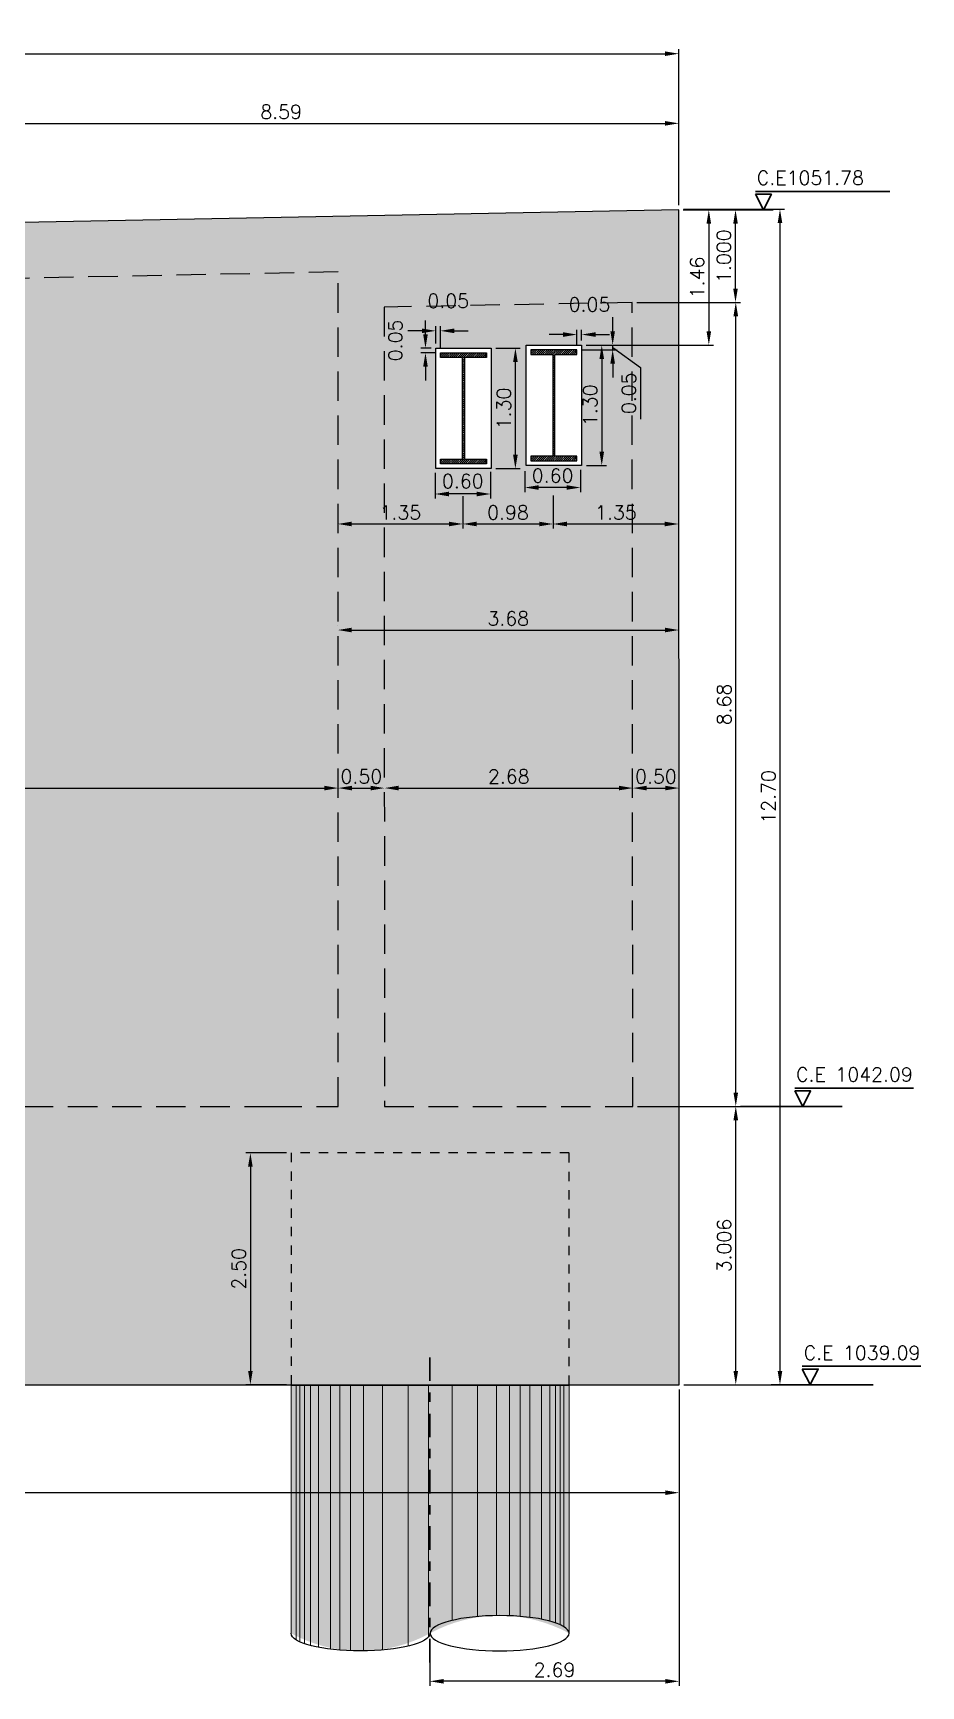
# Model space of a CAD drawing. Header units: metres. Extents: x 1080427 to 1081241, y 976768 to 977191.
# Drawn here: x 1080899.72 to 1080909.31, y 977059.11 to 977076.96 of the extents above; entities that cross this region are included whole.
import ezdxf
from ezdxf import colors
from ezdxf.entities.mleader import LeaderData, LeaderLine
from ezdxf.math import Vec2, Vec3

# ---------------------------------------------------------------- set-up
doc = ezdxf.new("R2010")
doc.units = ezdxf.units.M
doc.header["$LTSCALE"] = 25.4
doc.linetypes.add('DASHDOT', pattern=[1, 0.5, -0.25, 0, -0.25])
doc.linetypes.add('HIDDEN', pattern=[0.375, 0.25, -0.125])
for name, color, linetype in [('CONTRAPESO', 3, 'Continuous'), ('COT', 1, 'Continuous'), ('DIMCONTRAPESO', 1, 'Continuous'), ('PERFIL MET', 37, 'Continuous'), ('PROY', 9, 'HIDDEN'), ('PROYECC', 251, 'HIDDEN')]:
    doc.layers.add(name, color=color, linetype=linetype)
for name, color, linetype, lineweight in [('COTA', 1, 'Continuous', 30), ('COTACIM', 20, 'Continuous', 5), ('EJEPILOTE', 145, 'DASHDOT', 30), ('OTROS', 8, 'Continuous', 5), ('SOLIDOREFCONT', 254, 'Continuous', 5)]:
    doc.layers.add(name, color=color, linetype=linetype, lineweight=lineweight)
doc.styles.add('romans', font='romans.shx')
doc.dimstyles.new('Copy 75', dxfattribs={"dimtxt": 0.15, "dimasz": 0.15, "dimexe": 0.05, "dimexo": 0.05, "dimgap": 0.05, "dimtad": 1, "dimzin": 0, "dimdsep": 46, "dimtxsty": 'romans', "dimcen": 0.002, "dimclrd": 1, "dimclre": 1, "dimclrt": 3, "dimadec": 4, "dimazin": 0, "dimtfac": 1, "dimtofl": 0, "dimtmove": 1, "dimatfit": 3, "dimfxl": 1, "dimtolj": 1, "dimtzin": 0, "dimarcsym": 1})

# ---------------------------------------------------------------- blocks, each defined once
blk = doc.blocks.new('PILOTE')
h = blk.add_hatch(color=256)
h.dxf.hatch_style = 1
h.set_gradient(color1=(51, 51, 51), color2=(173, 173, 173), tint=1, name='INVCYLINDER')
edge = h.paths.add_edge_path()
edge.add_line((1080656.417, 977060.159), (1080656.417, 977062.837))
edge.add_line((1080656.417, 977062.837), (1080659.418, 977062.837))
edge.add_line((1080659.418, 977062.837), (1080659.418, 977060.159))
edge.add_arc((1080658.668, 977061.537), 1.569, 241.434, 298.566, ccw=False)
edge.add_arc((1080657.167, 977058.78), 1.57, 61.4555, 118.5445)
at = {"layer": 'COT'}
blk.add_ellipse((1080657.167, 977060.159), major_axis=(0.75, 0), ratio=0.254381, dxfattribs=at)
blk.add_ellipse((1080658.668, 977060.159), major_axis=(0.75, 0), ratio=0.254381, start_param=3.141593, end_param=6.283185, dxfattribs=at)
at = {"layer": 'EJEPILOTE', "ltscale": 0.02}
blk.add_line((1080657.919, 977059.845), (1080657.919, 977063.136), dxfattribs=at)
at = {"layer": 'OTROS'}
for p, q in [((1080656.472, 977062.837), (1080656.472, 977060.231)), ((1080656.511, 977062.837), (1080656.511, 977060.251)), ((1080656.562, 977062.837), (1080656.562, 977060.272)), ((1080656.625, 977062.837), (1080656.625, 977060.291)), ((1080656.714, 977062.837), (1080656.714, 977060.311)), ((1080656.842, 977062.837), (1080656.842, 977060.331)), ((1080656.944, 977062.837), (1080656.944, 977060.341)), ((1080657.059, 977062.837), (1080657.059, 977060.348)), ((1080657.199, 977062.837), (1080657.199, 977060.35)), ((1080657.406, 977062.837), (1080657.406, 977060.34)), ((1080657.679, 977062.837), (1080657.679, 977060.298)), ((1080657.933, 977062.837), (1080657.933, 977060.121)), ((1080658.155, 977062.837), (1080658.155, 977060.027)), ((1080658.429, 977062.837), (1080658.429, 977059.978)), ((1080658.636, 977062.837), (1080658.636, 977059.968)), ((1080658.776, 977062.837), (1080658.776, 977059.97)), ((1080658.891, 977062.837), (1080658.891, 977059.977)), ((1080658.993, 977062.837), (1080658.993, 977059.987)), ((1080659.12, 977062.837), (1080659.12, 977060.007)), ((1080659.209, 977062.837), (1080659.209, 977060.027)), ((1080659.273, 977062.837), (1080659.273, 977060.046)), ((1080659.324, 977062.837), (1080659.324, 977060.067)), ((1080659.362, 977062.837), (1080659.362, 977060.087)), ((1080656.625, 977060.027), (1080656.625, 977060.027))]:
    blk.add_line(p, q, dxfattribs=at)
blk.add_lwpolyline([(1080656.417, 977060.159), (1080656.417, 977062.837), (1080659.418, 977062.837), (1080659.418, 977060.159)], dxfattribs=at)
blk = doc.blocks.new('*D317')
at = {"layer": 'COTA', "color": 1, "lineweight": -2, "transparency": 16777216}
for p, q in [((1080889.515, 977074.77), (1080889.515, 977076.787)), ((1080889.665, 977076.737), (1080906.542, 977076.737)), ((1080906.692, 977075.101), (1080906.692, 977076.787))]:
    blk.add_line(p, q, dxfattribs=at)
at = {"layer": 'COTA', "color": 1, "transparency": 16777216}
for points in [[(1080889.665, 977076.762), (1080889.665, 977076.712), (1080889.515, 977076.737)], [(1080906.542, 977076.762), (1080906.542, 977076.712), (1080906.692, 977076.737)]]:
    blk.add_solid(points, dxfattribs=at)
at = {"layer": 'Defpoints', "color": 0, "transparency": 16777216}
for p in [(1080906.692, 977076.737), (1080906.692, 977075.051), (1080889.515, 977074.72)]:
    blk.add_point(p, dxfattribs=at)
at = {"layer": 'COTA', "color": 3, "transparency": 16777216, "insert": (1080898.104, 977076.862), "char_height": 0.15, "attachment_point": 5, "style": 'romans'}
blk.add_mtext('\\A1;17.18', dxfattribs=at)
blk = doc.blocks.new('*D321')
at = {"layer": 'COTA', "color": 1, "lineweight": -2, "transparency": 16777216}
for p, q in [((1080893.195, 977068.756), (1080893.195, 977068.756)), ((1080893.345, 977068.806), (1080902.865, 977068.806))]:
    blk.add_line(p, q, dxfattribs=at)
at = {"layer": 'COTA', "color": 1, "transparency": 16777216}
for points in [[(1080893.345, 977068.831), (1080893.345, 977068.781), (1080893.195, 977068.806)], [(1080902.865, 977068.831), (1080902.865, 977068.781), (1080903.015, 977068.806)]]:
    blk.add_solid(points, dxfattribs=at)
at = {"layer": 'Defpoints', "color": 0, "transparency": 16777216}
for p in [(1080893.195, 977068.806), (1080903.015, 977068.806), (1080903.015, 977068.806)]:
    blk.add_point(p, dxfattribs=at)
at = {"layer": 'COTA', "color": 3, "transparency": 16777216, "insert": (1080898.105, 977068.931), "char_height": 0.15, "attachment_point": 5, "style": 'romans'}
blk.add_mtext('\\A1;9.82', dxfattribs=at)
blk = doc.blocks.new('*D322')
at = {"layer": 'COTA', "color": 1, "lineweight": -2, "transparency": 16777216}
blk.add_line((1080903.165, 977068.806), (1080903.365, 977068.806), dxfattribs=at)
at = {"layer": 'COTA', "color": 1, "transparency": 16777216}
for points in [[(1080903.165, 977068.831), (1080903.165, 977068.781), (1080903.015, 977068.806)], [(1080903.365, 977068.831), (1080903.365, 977068.781), (1080903.515, 977068.806)]]:
    blk.add_solid(points, dxfattribs=at)
at = {"layer": 'Defpoints', "color": 0, "transparency": 16777216}
for p in [(1080903.015, 977068.806), (1080903.515, 977068.806), (1080903.515, 977068.806)]:
    blk.add_point(p, dxfattribs=at)
at = {"layer": 'COTA', "color": 3, "transparency": 16777216, "insert": (1080903.265, 977068.931), "char_height": 0.15, "attachment_point": 5, "style": 'romans'}
blk.add_mtext('\\A1;0.50', dxfattribs=at)
blk = doc.blocks.new('*D323')
at = {"layer": 'COTA', "color": 1, "lineweight": -2, "transparency": 16777216}
for p, q in [((1080903.516, 977068.756), (1080903.516, 977068.756)), ((1080903.666, 977068.806), (1080906.045, 977068.806))]:
    blk.add_line(p, q, dxfattribs=at)
at = {"layer": 'COTA', "color": 1, "transparency": 16777216}
for points in [[(1080903.666, 977068.831), (1080903.666, 977068.781), (1080903.516, 977068.806)], [(1080906.045, 977068.831), (1080906.045, 977068.781), (1080906.195, 977068.806)]]:
    blk.add_solid(points, dxfattribs=at)
at = {"layer": 'Defpoints', "color": 0, "transparency": 16777216}
for p in [(1080903.516, 977068.806), (1080906.195, 977068.806), (1080906.195, 977068.806)]:
    blk.add_point(p, dxfattribs=at)
at = {"layer": 'COTA', "color": 3, "transparency": 16777216, "insert": (1080904.856, 977068.931), "char_height": 0.15, "attachment_point": 5, "style": 'romans'}
blk.add_mtext('\\A1;2.68', dxfattribs=at)
blk = doc.blocks.new('*D324')
at = {"layer": 'COTA', "color": 1, "lineweight": -2, "transparency": 16777216}
blk.add_line((1080906.345, 977068.806), (1080906.545, 977068.806), dxfattribs=at)
at = {"layer": 'COTA', "color": 1, "transparency": 16777216}
for points in [[(1080906.345, 977068.831), (1080906.345, 977068.781), (1080906.195, 977068.806)], [(1080906.545, 977068.831), (1080906.545, 977068.781), (1080906.695, 977068.806)]]:
    blk.add_solid(points, dxfattribs=at)
at = {"layer": 'Defpoints', "color": 0, "transparency": 16777216}
for p in [(1080906.195, 977068.806), (1080906.695, 977068.806), (1080906.695, 977068.806)]:
    blk.add_point(p, dxfattribs=at)
at = {"layer": 'COTA', "color": 3, "transparency": 16777216, "insert": (1080906.445, 977068.931), "char_height": 0.15, "attachment_point": 5, "style": 'romans'}
blk.add_mtext('\\A1;0.50', dxfattribs=at)
blk = doc.blocks.new('*D329')
at = {"layer": 'COTA', "color": 1, "lineweight": -2, "transparency": 16777216}
for p, q in [((1080889.515, 977062.312), (1080889.515, 977061.146)), ((1080906.695, 977062.312), (1080906.695, 977061.146)), ((1080906.545, 977061.196), (1080889.665, 977061.196))]:
    blk.add_line(p, q, dxfattribs=at)
at = {"layer": 'COTA', "color": 1, "transparency": 16777216}
for points in [[(1080889.665, 977061.221), (1080889.665, 977061.171), (1080889.515, 977061.196)], [(1080906.545, 977061.221), (1080906.545, 977061.171), (1080906.695, 977061.196)]]:
    blk.add_solid(points, dxfattribs=at)
at = {"layer": 'Defpoints', "color": 0, "transparency": 16777216}
for p in [(1080889.515, 977062.362), (1080906.695, 977062.362), (1080889.515, 977061.196)]:
    blk.add_point(p, dxfattribs=at)
at = {"layer": 'COTA', "color": 3, "transparency": 16777216, "insert": (1080898.76, 977061.321), "char_height": 0.15, "attachment_point": 5, "style": 'romans'}
blk.add_mtext('\\A1;17.18', dxfattribs=at)
blk = doc.blocks.new('*D326')
at = {"layer": 'Defpoints', "color": 0, "transparency": 16777216}
for p in [(1080898.105, 977075.985), (1080906.692, 977075.985), (1080906.692, 977075.051)]:
    blk.add_point(p, dxfattribs=at)
at = {"layer": 'DIMCONTRAPESO', "color": 1, "lineweight": -2, "transparency": 16777216}
for p, q in [((1080906.692, 977075.101), (1080906.692, 977076.035)), ((1080898.255, 977075.985), (1080906.542, 977075.985))]:
    blk.add_line(p, q, dxfattribs=at)
at = {"layer": 'DIMCONTRAPESO', "color": 1, "transparency": 16777216}
for points in [[(1080898.255, 977076.01), (1080898.255, 977075.96), (1080898.105, 977075.985)], [(1080906.542, 977076.01), (1080906.542, 977075.96), (1080906.692, 977075.985)]]:
    blk.add_solid(points, dxfattribs=at)
at = {"layer": 'DIMCONTRAPESO', "color": 3, "transparency": 16777216, "insert": (1080902.399, 977076.11), "char_height": 0.15, "attachment_point": 5, "style": 'romans'}
blk.add_mtext('\\A1;8.59', dxfattribs=at)
blk = doc.blocks.new('*D330')
at = {"layer": 'Defpoints', "color": 0, "transparency": 16777216}
for p in [(1080903.011, 977070.51), (1080906.692, 977070.513), (1080906.692, 977070.513)]:
    blk.add_point(p, dxfattribs=at)
at = {"layer": 'DIMCONTRAPESO', "color": 1, "lineweight": -2, "transparency": 16777216}
for p, q in [((1080903.011, 977070.56), (1080903.011, 977070.563)), ((1080903.161, 977070.513), (1080906.542, 977070.513))]:
    blk.add_line(p, q, dxfattribs=at)
at = {"layer": 'DIMCONTRAPESO', "color": 1, "transparency": 16777216}
for points in [[(1080903.161, 977070.538), (1080903.161, 977070.488), (1080903.011, 977070.513)], [(1080906.542, 977070.538), (1080906.542, 977070.488), (1080906.692, 977070.513)]]:
    blk.add_solid(points, dxfattribs=at)
at = {"layer": 'DIMCONTRAPESO', "color": 3, "transparency": 16777216, "insert": (1080904.851, 977070.638), "char_height": 0.15, "attachment_point": 5, "style": 'romans'}
blk.add_mtext('\\A1;3.68', dxfattribs=at)
blk = doc.blocks.new('*D334')
at = {"layer": 'Defpoints', "color": 0, "transparency": 16777216}
for p in [(1080903.011, 977071.921), (1080904.36, 977072.009), (1080904.36, 977071.658)]:
    blk.add_point(p, dxfattribs=at)
at = {"layer": 'DIMCONTRAPESO', "color": 1, "lineweight": -2, "transparency": 16777216}
for p, q in [((1080904.36, 977071.959), (1080904.36, 977071.608)), ((1080903.011, 977071.871), (1080903.011, 977071.608)), ((1080903.161, 977071.658), (1080904.21, 977071.658))]:
    blk.add_line(p, q, dxfattribs=at)
at = {"layer": 'DIMCONTRAPESO', "color": 1, "transparency": 16777216}
for points in [[(1080903.161, 977071.683), (1080903.161, 977071.633), (1080903.011, 977071.658)], [(1080904.21, 977071.683), (1080904.21, 977071.633), (1080904.36, 977071.658)]]:
    blk.add_solid(points, dxfattribs=at)
at = {"layer": 'DIMCONTRAPESO', "color": 3, "transparency": 16777216, "insert": (1080903.686, 977071.783), "char_height": 0.15, "attachment_point": 5, "style": 'romans'}
blk.add_mtext('\\A1;1.35', dxfattribs=at)
blk = doc.blocks.new('*D335')
at = {"layer": 'Defpoints', "color": 0, "transparency": 16777216}
for p in [(1080904.36, 977072.009), (1080905.335, 977072.014), (1080905.335, 977071.658)]:
    blk.add_point(p, dxfattribs=at)
at = {"layer": 'DIMCONTRAPESO', "color": 1, "lineweight": -2, "transparency": 16777216}
for p, q in [((1080904.36, 977071.959), (1080904.36, 977071.608)), ((1080905.335, 977071.964), (1080905.335, 977071.608)), ((1080904.51, 977071.658), (1080905.185, 977071.658))]:
    blk.add_line(p, q, dxfattribs=at)
at = {"layer": 'DIMCONTRAPESO', "color": 1, "transparency": 16777216}
for points in [[(1080904.51, 977071.683), (1080904.51, 977071.633), (1080904.36, 977071.658)], [(1080905.185, 977071.683), (1080905.185, 977071.633), (1080905.335, 977071.658)]]:
    blk.add_solid(points, dxfattribs=at)
at = {"layer": 'DIMCONTRAPESO', "color": 3, "transparency": 16777216, "insert": (1080904.848, 977071.783), "char_height": 0.15, "attachment_point": 5, "style": 'romans'}
blk.add_mtext('\\A1;0.98', dxfattribs=at)
blk = doc.blocks.new('*D336')
at = {"layer": 'Defpoints', "color": 0, "transparency": 16777216}
for p in [(1080905.335, 977072.014), (1080906.69, 977072.054), (1080906.69, 977071.658)]:
    blk.add_point(p, dxfattribs=at)
at = {"layer": 'DIMCONTRAPESO', "color": 1, "lineweight": -2, "transparency": 16777216}
for p, q in [((1080905.335, 977071.964), (1080905.335, 977071.608)), ((1080906.69, 977072.004), (1080906.69, 977071.608)), ((1080905.485, 977071.658), (1080906.54, 977071.658))]:
    blk.add_line(p, q, dxfattribs=at)
at = {"layer": 'DIMCONTRAPESO', "color": 1, "transparency": 16777216}
for points in [[(1080905.485, 977071.683), (1080905.485, 977071.633), (1080905.335, 977071.658)], [(1080906.54, 977071.683), (1080906.54, 977071.633), (1080906.69, 977071.658)]]:
    blk.add_solid(points, dxfattribs=at)
at = {"layer": 'DIMCONTRAPESO', "color": 3, "transparency": 16777216, "insert": (1080906.013, 977071.783), "char_height": 0.15, "attachment_point": 5, "style": 'romans'}
blk.add_mtext('\\A1;1.35', dxfattribs=at)
blk = doc.blocks.new('*D337')
at = {"layer": 'Defpoints', "color": 0, "transparency": 16777216}
for p in [(1080905.645, 977073.59), (1080905.645, 977072.29), (1080905.86, 977072.29)]:
    blk.add_point(p, dxfattribs=at)
at = {"layer": 'DIMCONTRAPESO', "color": 1, "lineweight": -2, "transparency": 16777216}
for p, q in [((1080905.695, 977073.59), (1080905.91, 977073.59)), ((1080905.86, 977073.44), (1080905.86, 977072.44)), ((1080905.695, 977072.29), (1080905.91, 977072.29))]:
    blk.add_line(p, q, dxfattribs=at)
at = {"layer": 'DIMCONTRAPESO', "color": 1, "transparency": 16777216}
for points in [[(1080905.835, 977073.44), (1080905.885, 977073.44), (1080905.86, 977073.59)], [(1080905.835, 977072.44), (1080905.885, 977072.44), (1080905.86, 977072.29)]]:
    blk.add_solid(points, dxfattribs=at)
at = {"layer": 'DIMCONTRAPESO', "color": 3, "transparency": 16777216, "insert": (1080905.735, 977072.94), "char_height": 0.15, "attachment_point": 5, "rotation": 90, "style": 'romans'}
blk.add_mtext('\\A1;1.30', dxfattribs=at)
blk = doc.blocks.new('*D338')
at = {"layer": 'Defpoints', "color": 0, "transparency": 16777216}
for p in [(1080906.689, 977075.051), (1080905.643, 977073.59), (1080907.016, 977073.59)]:
    blk.add_point(p, dxfattribs=at)
at = {"layer": 'DIMCONTRAPESO', "color": 1, "lineweight": -2, "transparency": 16777216}
for p, q in [((1080906.739, 977075.051), (1080907.066, 977075.051)), ((1080907.016, 977074.901), (1080907.016, 977073.74)), ((1080905.693, 977073.59), (1080907.066, 977073.59))]:
    blk.add_line(p, q, dxfattribs=at)
at = {"layer": 'DIMCONTRAPESO', "color": 1, "transparency": 16777216}
for points in [[(1080906.991, 977074.901), (1080907.041, 977074.901), (1080907.016, 977075.051)], [(1080906.991, 977073.74), (1080907.041, 977073.74), (1080907.016, 977073.59)]]:
    blk.add_solid(points, dxfattribs=at)
at = {"layer": 'DIMCONTRAPESO', "color": 3, "transparency": 16777216, "insert": (1080906.891, 977074.321), "char_height": 0.15, "attachment_point": 5, "rotation": 90, "style": 'romans'}
blk.add_mtext('\\A1;1.46', dxfattribs=at)
blk = doc.blocks.new('*D341')
at = {"layer": 'Defpoints', "color": 0, "transparency": 16777216}
for p in [(1080904.061, 977072.261), (1080904.66, 977072.273), (1080904.061, 977071.982)]:
    blk.add_point(p, dxfattribs=at)
at = {"layer": 'DIMCONTRAPESO', "color": 1, "lineweight": -2, "transparency": 16777216}
for p, q in [((1080904.061, 977072.211), (1080904.061, 977071.932)), ((1080904.66, 977072.223), (1080904.66, 977071.932)), ((1080904.51, 977071.982), (1080904.211, 977071.982))]:
    blk.add_line(p, q, dxfattribs=at)
at = {"layer": 'DIMCONTRAPESO', "color": 1, "transparency": 16777216}
for points in [[(1080904.211, 977072.007), (1080904.211, 977071.957), (1080904.061, 977071.982)], [(1080904.51, 977072.007), (1080904.51, 977071.957), (1080904.66, 977071.982)]]:
    blk.add_solid(points, dxfattribs=at)
at = {"layer": 'DIMCONTRAPESO', "color": 3, "transparency": 16777216, "insert": (1080904.36, 977072.121), "char_height": 0.15, "attachment_point": 5, "style": 'romans'}
blk.add_mtext('\\A1;0.60', dxfattribs=at)
blk = doc.blocks.new('*D342')
at = {"layer": 'Defpoints', "color": 0, "transparency": 16777216}
for p in [(1080905.03, 977072.28), (1080905.63, 977072.292), (1080905.03, 977072.052)]:
    blk.add_point(p, dxfattribs=at)
at = {"layer": 'DIMCONTRAPESO', "color": 1, "lineweight": -2, "transparency": 16777216}
for p, q in [((1080905.03, 977072.23), (1080905.03, 977072.002)), ((1080905.63, 977072.242), (1080905.63, 977072.002)), ((1080905.48, 977072.052), (1080905.18, 977072.052))]:
    blk.add_line(p, q, dxfattribs=at)
at = {"layer": 'DIMCONTRAPESO', "color": 1, "transparency": 16777216}
for points in [[(1080905.18, 977072.077), (1080905.18, 977072.027), (1080905.03, 977072.052)], [(1080905.48, 977072.077), (1080905.48, 977072.027), (1080905.63, 977072.052)]]:
    blk.add_solid(points, dxfattribs=at)
at = {"layer": 'DIMCONTRAPESO', "color": 3, "transparency": 16777216, "insert": (1080905.33, 977072.18), "char_height": 0.15, "attachment_point": 5, "style": 'romans'}
blk.add_mtext('\\A1;0.60', dxfattribs=at)
blk = doc.blocks.new('*D840')
at = {"layer": 'COTA', "color": 1, "lineweight": -2, "transparency": 16777216}
for p, q in [((1080905.978, 977073.74), (1080905.978, 977073.89)), ((1080905.643, 977073.54), (1080906.028, 977073.54)), ((1080905.693, 977073.59), (1080906.028, 977073.59)), ((1080905.978, 977073.54), (1080905.978, 977073.59)), ((1080905.978, 977073.565), (1080906.277, 977073.348)), ((1080905.978, 977073.39), (1080905.978, 977073.24)), ((1080906.277, 977073.348), (1080906.277, 977072.791))]:
    blk.add_line(p, q, dxfattribs=at)
at = {"layer": 'COTA', "color": 1, "transparency": 16777216}
for points in [[(1080905.953, 977073.74), (1080906.003, 977073.74), (1080905.978, 977073.59)], [(1080905.953, 977073.39), (1080906.003, 977073.39), (1080905.978, 977073.54)]]:
    blk.add_solid(points, dxfattribs=at)
at = {"layer": 'Defpoints', "color": 0, "transparency": 16777216}
for p in [(1080905.593, 977073.54), (1080905.643, 977073.59), (1080905.978, 977073.59)]:
    blk.add_point(p, dxfattribs=at)
at = {"layer": 'COTA', "color": 3, "transparency": 16777216, "insert": (1080906.152, 977073.07), "char_height": 0.15, "attachment_point": 5, "rotation": 90, "style": 'romans'}
blk.add_mtext('\\A1;0.05', dxfattribs=at)
blk = doc.blocks.new('*D841')
at = {"layer": 'COTA', "color": 1, "lineweight": -2, "transparency": 16777216}
for p, q in [((1080905.442768, 977073.703909), (1080905.292768, 977073.703909)), ((1080905.592768, 977073.590317), (1080905.592768, 977073.753909)), ((1080905.642768, 977073.640317), (1080905.642768, 977073.753909)), ((1080905.792768, 977073.703909), (1080905.942768, 977073.703909))]:
    blk.add_line(p, q, dxfattribs=at)
at = {"layer": 'COTA', "color": 1, "transparency": 16777216}
for points in [[(1080905.442768, 977073.728909), (1080905.442768, 977073.678909), (1080905.592768, 977073.703909)], [(1080905.792768, 977073.728909), (1080905.792768, 977073.678909), (1080905.642768, 977073.703909)]]:
    blk.add_solid(points, dxfattribs=at)
at = {"layer": 'Defpoints', "color": 0, "transparency": 16777216}
for p in [(1080905.642768, 977073.703909), (1080905.592768, 977073.540317), (1080905.642768, 977073.590317)]:
    blk.add_point(p, dxfattribs=at)
at = {"layer": 'COTA', "color": 3, "transparency": 16777216, "insert": (1080905.727768, 977074.028909), "char_height": 0.15, "attachment_point": 5, "style": 'romans'}
blk.add_mtext('\\A1;0.05', dxfattribs=at)
blk = doc.blocks.new('*D842')
at = {"layer": 'COTA', "color": 1, "lineweight": -2, "transparency": 16777216}
for p, q in [((1080903.957, 977073.706), (1080903.957, 977073.856)), ((1080904.018, 977073.556), (1080903.907, 977073.556)), ((1080904.068, 977073.506), (1080903.907, 977073.506)), ((1080903.957, 977073.356), (1080903.957, 977073.206))]:
    blk.add_line(p, q, dxfattribs=at)
at = {"layer": 'COTA', "color": 1, "transparency": 16777216}
for points in [[(1080903.932, 977073.706), (1080903.982, 977073.706), (1080903.957, 977073.556)], [(1080903.932, 977073.356), (1080903.982, 977073.356), (1080903.957, 977073.506)]]:
    blk.add_solid(points, dxfattribs=at)
at = {"layer": 'Defpoints', "color": 0, "transparency": 16777216}
for p in [(1080903.957, 977073.556), (1080904.068, 977073.556), (1080904.118, 977073.506)]:
    blk.add_point(p, dxfattribs=at)
at = {"layer": 'COTA', "color": 3, "transparency": 16777216, "insert": (1080903.632, 977073.641), "char_height": 0.15, "attachment_point": 5, "rotation": 90, "style": 'romans'}
blk.add_mtext('\\A1;0.05', dxfattribs=at)
blk = doc.blocks.new('*D843')
at = {"layer": 'COTA', "color": 1, "lineweight": -2, "transparency": 16777216}
for p, q in [((1080903.918, 977073.744), (1080903.768, 977073.744)), ((1080904.068, 977073.606), (1080904.068, 977073.794)), ((1080904.118, 977073.556), (1080904.118, 977073.794)), ((1080904.268, 977073.744), (1080904.418, 977073.744))]:
    blk.add_line(p, q, dxfattribs=at)
at = {"layer": 'COTA', "color": 1, "transparency": 16777216}
for points in [[(1080903.918, 977073.769), (1080903.918, 977073.719), (1080904.068, 977073.744)], [(1080904.268, 977073.769), (1080904.268, 977073.719), (1080904.118, 977073.744)]]:
    blk.add_solid(points, dxfattribs=at)
at = {"layer": 'Defpoints', "color": 0, "transparency": 16777216}
for p in [(1080904.118, 977073.744), (1080904.068, 977073.556), (1080904.118, 977073.506)]:
    blk.add_point(p, dxfattribs=at)
at = {"layer": 'COTA', "color": 3, "transparency": 16777216, "insert": (1080904.203, 977074.069), "char_height": 0.15, "attachment_point": 5, "style": 'romans'}
blk.add_mtext('\\A1;0.05', dxfattribs=at)
blk = doc.blocks.new('*D1013')
at = {"layer": 'COTA', "color": 1, "lineweight": -2, "transparency": 16777216}
for p, q in [((1080906.742, 977075.057), (1080907.834, 977075.057)), ((1080907.784, 977074.907), (1080907.784, 977062.512)), ((1080906.745, 977062.362), (1080907.834, 977062.362))]:
    blk.add_line(p, q, dxfattribs=at)
at = {"layer": 'COTA', "color": 1, "transparency": 16777216}
for points in [[(1080907.759, 977074.907), (1080907.809, 977074.907), (1080907.784, 977075.057)], [(1080907.759, 977062.512), (1080907.809, 977062.512), (1080907.784, 977062.362)]]:
    blk.add_solid(points, dxfattribs=at)
at = {"layer": 'Defpoints', "color": 0, "transparency": 16777216}
for p in [(1080906.692, 977075.057), (1080906.695, 977062.362), (1080907.784, 977062.362)]:
    blk.add_point(p, dxfattribs=at)
at = {"layer": 'COTA', "color": 3, "transparency": 16777216, "insert": (1080907.659, 977068.71), "char_height": 0.15, "attachment_point": 5, "rotation": 90, "style": 'romans'}
blk.add_mtext('\\A1;12.70', dxfattribs=at)
blk = doc.blocks.new('*D1014')
at = {"layer": 'COTA', "color": 1, "lineweight": -2, "transparency": 16777216}
for p, q in [((1080906.245, 977065.368), (1080907.357, 977065.368)), ((1080907.307, 977062.512), (1080907.307, 977065.218)), ((1080906.745, 977062.362), (1080907.357, 977062.362))]:
    blk.add_line(p, q, dxfattribs=at)
at = {"layer": 'COTA', "color": 1, "transparency": 16777216}
for points in [[(1080907.282, 977065.218), (1080907.332, 977065.218), (1080907.307, 977065.368)], [(1080907.282, 977062.512), (1080907.332, 977062.512), (1080907.307, 977062.362)]]:
    blk.add_solid(points, dxfattribs=at)
at = {"layer": 'Defpoints', "color": 0, "transparency": 16777216}
for p in [(1080906.195, 977065.368), (1080907.307, 977065.368), (1080906.695, 977062.362)]:
    blk.add_point(p, dxfattribs=at)
at = {"layer": 'COTA', "color": 3, "transparency": 16777216, "insert": (1080907.182, 977063.865), "char_height": 0.15, "attachment_point": 5, "rotation": 90, "style": 'romans'}
blk.add_mtext('\\A1;3.006', dxfattribs=at)
blk = doc.blocks.new('*D1015')
at = {"layer": 'COTA', "color": 1, "lineweight": -2, "transparency": 16777216}
for p, q in [((1080906.239, 977074.051), (1080907.357, 977074.051)), ((1080907.307, 977065.518), (1080907.307, 977073.901)), ((1080906.245, 977065.368), (1080907.357, 977065.368))]:
    blk.add_line(p, q, dxfattribs=at)
at = {"layer": 'COTA', "color": 1, "transparency": 16777216}
for points in [[(1080907.282, 977073.901), (1080907.332, 977073.901), (1080907.307, 977074.051)], [(1080907.282, 977065.518), (1080907.332, 977065.518), (1080907.307, 977065.368)]]:
    blk.add_solid(points, dxfattribs=at)
at = {"layer": 'Defpoints', "color": 0, "transparency": 16777216}
for p in [(1080906.189, 977074.051), (1080907.307, 977074.051), (1080906.195, 977065.368)]:
    blk.add_point(p, dxfattribs=at)
at = {"layer": 'COTA', "color": 3, "transparency": 16777216, "insert": (1080907.182, 977069.709), "char_height": 0.15, "attachment_point": 5, "rotation": 90, "style": 'romans'}
blk.add_mtext('\\A1;8.68', dxfattribs=at)
blk = doc.blocks.new('*D1016')
at = {"layer": 'COTA', "color": 1, "lineweight": -2, "transparency": 16777216}
for p, q in [((1080906.742, 977075.051), (1080907.354, 977075.051)), ((1080907.304, 977074.201), (1080907.304, 977074.901)), ((1080906.239, 977074.051), (1080907.354, 977074.051))]:
    blk.add_line(p, q, dxfattribs=at)
at = {"layer": 'COTA', "color": 1, "transparency": 16777216}
for points in [[(1080907.279, 977074.901), (1080907.329, 977074.901), (1080907.304, 977075.051)], [(1080907.279, 977074.201), (1080907.329, 977074.201), (1080907.304, 977074.051)]]:
    blk.add_solid(points, dxfattribs=at)
at = {"layer": 'Defpoints', "color": 0, "transparency": 16777216}
for p in [(1080906.692, 977075.051), (1080907.304, 977075.051), (1080906.189, 977074.051)]:
    blk.add_point(p, dxfattribs=at)
at = {"layer": 'COTA', "color": 3, "transparency": 16777216, "insert": (1080907.179, 977074.551), "char_height": 0.15, "attachment_point": 5, "rotation": 90, "style": 'romans'}
blk.add_mtext('\\A1;1.000', dxfattribs=at)
blk = doc.blocks.new('*D1019')
at = {"layer": 'COTA', "color": 1, "lineweight": -2, "transparency": 16777216}
for p, q in [((1080904.718, 977073.556), (1080904.978, 977073.556)), ((1080904.928, 977072.406), (1080904.928, 977073.406)), ((1080904.718, 977072.256), (1080904.978, 977072.256))]:
    blk.add_line(p, q, dxfattribs=at)
at = {"layer": 'COTA', "color": 1, "transparency": 16777216}
for points in [[(1080904.903, 977073.406), (1080904.953, 977073.406), (1080904.928, 977073.556)], [(1080904.903, 977072.406), (1080904.953, 977072.406), (1080904.928, 977072.256)]]:
    blk.add_solid(points, dxfattribs=at)
at = {"layer": 'Defpoints', "color": 0, "transparency": 16777216}
for p in [(1080904.668, 977073.556), (1080904.928, 977073.556), (1080904.668, 977072.256)]:
    blk.add_point(p, dxfattribs=at)
at = {"layer": 'COTA', "color": 3, "transparency": 16777216, "insert": (1080904.803, 977072.906), "char_height": 0.15, "attachment_point": 5, "rotation": 90, "style": 'romans'}
blk.add_mtext('\\A1;1.30', dxfattribs=at)
blk = doc.blocks.new('*D1075')
at = {"layer": 'COTA', "color": 1, "lineweight": -2, "transparency": 16777216}
for p, q in [((1080902.456, 977064.866), (1080902.017, 977064.866)), ((1080902.067, 977064.716), (1080902.067, 977062.512)), ((1080902.456, 977062.362), (1080902.017, 977062.362))]:
    blk.add_line(p, q, dxfattribs=at)
at = {"layer": 'COTA', "color": 1, "transparency": 16777216}
for points in [[(1080902.042, 977064.716), (1080902.092, 977064.716), (1080902.067, 977064.866)], [(1080902.042, 977062.512), (1080902.092, 977062.512), (1080902.067, 977062.362)]]:
    blk.add_solid(points, dxfattribs=at)
at = {"layer": 'Defpoints', "color": 0, "transparency": 16777216}
for p in [(1080902.506, 977064.866), (1080902.067, 977062.362), (1080902.506, 977062.362)]:
    blk.add_point(p, dxfattribs=at)
at = {"layer": 'COTA', "color": 3, "transparency": 16777216, "insert": (1080901.942, 977063.614), "char_height": 0.15, "attachment_point": 5, "rotation": 90, "style": 'romans'}
blk.add_mtext('\\A1;2.50', dxfattribs=at)
blk = doc.blocks.new('*D1117')
at = {"layer": 'COTA', "color": 1, "lineweight": -2, "transparency": 16777216}
for p, q in [((1080906.695, 977062.312), (1080906.695, 977059.109)), ((1080904.005, 977059.453), (1080904.005, 977059.109)), ((1080906.545, 977059.159), (1080904.155, 977059.159))]:
    blk.add_line(p, q, dxfattribs=at)
at = {"layer": 'COTA', "color": 1, "transparency": 16777216}
for points in [[(1080904.155, 977059.184), (1080904.155, 977059.134), (1080904.005, 977059.159)], [(1080906.545, 977059.184), (1080906.545, 977059.134), (1080906.695, 977059.159)]]:
    blk.add_solid(points, dxfattribs=at)
at = {"layer": 'Defpoints', "color": 0, "transparency": 16777216}
for p in [(1080906.695, 977062.362), (1080904.005, 977059.503), (1080904.005, 977059.159)]:
    blk.add_point(p, dxfattribs=at)
at = {"layer": 'COTA', "color": 3, "transparency": 16777216, "insert": (1080905.35, 977059.284), "char_height": 0.15, "attachment_point": 5, "style": 'romans'}
blk.add_mtext('\\A1;2.69', dxfattribs=at)

msp = doc.modelspace()

# ---------------------------------------------------------------- hatches: boundary and pattern name
at = {"layer": 'PERFIL MET'}
h = msp.add_hatch(dxfattribs=at)
h.set_pattern_fill('ANSI31', color=256, scale=0.005)
h.set_pattern_definition([(45, (222.50932, -52.33352), (-0.01122532015134, 0.01122532015134), [])])
h.paths.add_polyline_path([(1080904.377241, 977073.455519), (1080904.377241, 977072.357119), (1080904.617716, 977072.357119), (1080904.617716, 977072.306319), (1080904.117716, 977072.306319), (1080904.117716, 977072.357119), (1080904.358191, 977072.357119), (1080904.358191, 977073.455519), (1080904.117716, 977073.455519), (1080904.117716, 977073.506319), (1080904.617716, 977073.506319), (1080904.617716, 977073.455519)])
h = msp.add_hatch(dxfattribs=at)
h.set_pattern_fill('ANSI31', color=256, scale=0.005)
h.set_pattern_definition([(45, (222.509361, -52.299522), (-0.01122532015134, 0.01122532015134), [])])
h.paths.add_polyline_path([(1080905.333243, 977073.489517), (1080905.333243, 977072.391117), (1080905.092768, 977072.391117), (1080905.092768, 977072.340317), (1080905.592768, 977072.340317), (1080905.592768, 977072.391117), (1080905.352293, 977072.391117), (1080905.352293, 977073.489517), (1080905.592768, 977073.489517), (1080905.592768, 977073.540317), (1080905.092768, 977073.540317), (1080905.092768, 977073.489517)])
at = {"layer": 'SOLIDOREFCONT', "true_color": 0x5b5b5b, "transparency": 33554546}
h = msp.add_hatch(dxfattribs=at)
h.set_pattern_fill('AR-CONC', color=251, scale=0.005)
h.paths.add_polyline_path([(1080906.695201, 977062.361738), (1080906.695228, 977065.35534), (1080906.691834, 977075.051072), (1080889.515228, 977074.72034), (1080889.515228, 977065.35534), (1080889.515201, 977062.361738)])
h.paths.add_polyline_path([(1080904.067716, 977072.256319), (1080904.067716, 977073.556319), (1080904.667716, 977073.556319), (1080904.667716, 977072.256319)], flags=16)
h.paths.add_polyline_path([(1080905.042768, 977072.290317), (1080905.042768, 977073.590317), (1080905.642768, 977073.590317), (1080905.642768, 977072.290317)], flags=16)
h.paths.add_polyline_path([(1080892.140384, 977072.011343), (1080891.540384, 977072.011343), (1080891.540384, 977073.311343), (1080892.140384, 977073.311343)], flags=16)
h.paths.add_polyline_path([(1080891.165372, 977072.005974), (1080890.565372, 977072.005974), (1080890.565372, 977073.305974), (1080891.165372, 977073.305974)], flags=16)

# ---------------------------------------------------------------- linework, layer by layer
at = {"layer": 'CONTRAPESO'}
for points in [[(1080906.691834, 977075.051072), (1080889.515228, 977074.72034), (1080889.515228, 977065.35534), (1080889.515228, 977065.35534), (1080889.515201, 977062.361738), (1080906.695201, 977062.361738), (1080906.695228, 977065.35534), (1080906.695228, 977065.35534)], [(1080904.067716, 977073.556319), (1080904.667716, 977073.556319), (1080904.667716, 977072.256319), (1080904.067716, 977072.256319)], [(1080905.042768, 977073.590317), (1080905.642768, 977073.590317), (1080905.642768, 977072.290317), (1080905.042768, 977072.290317)]]:
    msp.add_lwpolyline(points, close=True, dxfattribs=at)
at = {"layer": 'COTA', "color": 2}
for points in [[(1080907.518763, 977075.24976), (1080908.971356, 977075.24976)], [(1080907.326063, 977075.051071), (1080907.708985, 977075.051071)], [(1080907.943081, 977065.566489), (1080909.224043, 977065.566489)], [(1080908.456943, 977065.3678), (1080907.35677, 977065.3678)], [(1080908.024672, 977062.561915), (1080909.305634, 977062.561915)], [(1080908.789574, 977062.361738), (1080907.689402, 977062.361738)]]:
    msp.add_lwpolyline(points, dxfattribs=at)
for points in [[(1080907.518763, 977075.218483), (1080907.690862, 977075.218483), (1080907.604813, 977075.051072), (1080907.604813, 977075.051072)], [(1080907.943081, 977065.535212), (1080908.11518, 977065.535212), (1080908.02913, 977065.3678), (1080908.02913, 977065.3678)], [(1080908.024672, 977062.530638), (1080908.196772, 977062.530638), (1080908.110722, 977062.363226), (1080908.110722, 977062.363226)]]:
    msp.add_lwpolyline(points, close=True, dxfattribs=at)
at = {"layer": 'PERFIL MET'}
for points in [[(1080904.377241, 977073.455519), (1080904.377241, 977072.357119), (1080904.617716, 977072.357119), (1080904.617716, 977072.306319), (1080904.117716, 977072.306319), (1080904.117716, 977072.357119), (1080904.358191, 977072.357119), (1080904.358191, 977073.455519), (1080904.117716, 977073.455519), (1080904.117716, 977073.506319), (1080904.617716, 977073.506319), (1080904.617716, 977073.455519)], [(1080905.333243, 977073.489517), (1080905.333243, 977072.391117), (1080905.092768, 977072.391117), (1080905.092768, 977072.340317), (1080905.592768, 977072.340317), (1080905.592768, 977072.391117), (1080905.352293, 977072.391117), (1080905.352293, 977073.489517), (1080905.592768, 977073.489517), (1080905.592768, 977073.540317), (1080905.092768, 977073.540317), (1080905.092768, 977073.489517)]]:
    msp.add_lwpolyline(points, close=True, dxfattribs=at)
at = {"layer": 'PROY', "color": 252, "ltscale": 0.05}
for points in [[(1080902.303835, 977065.3678), (1080902.303835, 977065.3678), (1080903.015114, 977065.3678), (1080903.015114, 977074.38014), (1080893.193759, 977074.183713), (1080893.194462, 977065.3678), (1080893.906557, 977065.3678), (1080893.906557, 977065.3678), (1080902.303835, 977065.3678)], [(1080906.195166, 977065.3678), (1080906.188616, 977074.050605), (1080903.509634, 977074.000028), (1080903.51522, 977065.3678), (1080906.195166, 977065.3678), (1080906.195166, 977065.3678)]]:
    msp.add_lwpolyline(points, dxfattribs=at)
at = {"layer": 'PROYECC', "color": 14, "ltscale": 0.01}
msp.add_lwpolyline([(1080902.506095, 977062.361738), (1080905.507138, 977062.361738), (1080905.507138, 977064.865723), (1080902.506095, 977064.865723)], close=True, dxfattribs=at)

# ---------------------------------------------------------------- block references
at = {"layer": 'DIMCONTRAPESO', "xscale": -1}
msp.add_blockref('PILOTE', (2161561.923972, -0.481592), dxfattribs=at)

# ---------------------------------------------------------------- texts
at = {"layer": 'COTA', "color": 3, "char_height": 0.15, "attachment_point": 1, "style": 'romans'}
for s, insert in [('C.E1051.78', (1080907.533737, 977075.470343)), ('C.E 1042.09', (1080907.958054, 977065.787071)), ('C.E 1039.09', (1080908.039646, 977062.782498))]:
    msp.add_mtext(s, dxfattribs=dict(at, insert=insert))

# ---------------------------------------------------------------- dimensions: what is measured, and where the dimension line sits
at = {"layer": 'COTA', "color": 4}
dim = msp.add_linear_dim(base=(1080906.691794, 977076.736679), p1=(1080889.515228, 977074.72034), p2=(1080906.691794, 977075.051071), dimstyle='Copy 75', dxfattribs=at)
dim.commit()
dim.dimension.update_dxf_attribs({"geometry": '*D317', "text_midpoint": (1080898.103511, 977076.861679)})
at = {"layer": 'COTA', "color": 2}
for base, p1, p2, picture, middle in [((1080907.303809, 977075.051071), (1080906.188616, 977074.050605), (1080906.691794, 977075.051071), '*D1016', (1080907.178809, 977074.550838)), ((1080907.306743, 977065.3678), (1080906.695201, 977062.361738), (1080906.195166, 977065.3678), '*D1014', (1080907.181743, 977063.864769))]:
    dim = msp.add_linear_dim(base=base, p1=p1, p2=p2, angle=90, dimstyle='Copy 75', override={"dimdec": 3}, dxfattribs=at)
    dim.commit()
    dim.dimension.update_dxf_attribs({"geometry": picture, "text_midpoint": middle})
for base, p1, p2, angle, picture, middle in [((1080907.784235, 977062.361738), (1080906.691767, 977075.057469), (1080906.695201, 977062.361738), 90, '*D1013', (1080907.659235, 977068.709604)), ((1080907.30677, 977074.050605), (1080906.195166, 977065.3678), (1080906.188616, 977074.050605), 90, '*D1015', (1080907.18177, 977069.709203)), ((1080903.956712, 977073.556319), (1080904.117716, 977073.506319), (1080904.067716, 977073.556319), 90, '*D842', (1080903.631712, 977073.641319)), ((1080904.927603, 977073.556319), (1080904.667716, 977072.256319), (1080904.667716, 977073.556319), 90, '*D1019', (1080904.802603, 977072.906319)), ((1080902.067083, 977062.361738), (1080902.506095, 977064.865723), (1080902.506095, 977062.361738), 90, '*D1075', (1080901.942083, 977063.613731)), ((1080904.005255, 977059.158906), (1080906.695255, 977062.361738), (1080904.005255, 977059.502545), 180, '*D1117', (1080905.350255, 977059.283906))]:
    dim = msp.add_linear_dim(base=base, p1=p1, p2=p2, angle=angle, dimstyle='Copy 75', dxfattribs=at)
    dim.commit()
    dim.dimension.update_dxf_attribs({"geometry": picture, "text_midpoint": middle})
for base, p1, p2, picture, middle in [((1080904.117716, 977073.743954), (1080904.067716, 977073.556319), (1080904.117716, 977073.506319), '*D843', (1080904.202716, 977074.068954)), ((1080905.642768, 977073.703909), (1080905.592768, 977073.540317), (1080905.642768, 977073.590317), '*D841', (1080905.727768, 977074.028909))]:
    dim = msp.add_linear_dim(base=base, p1=p1, p2=p2, dimstyle='Copy 75', dxfattribs=at)
    dim.commit()
    dim.dimension.update_dxf_attribs({"geometry": picture, "text_midpoint": middle})
dim = msp.add_linear_dim(base=(1080905.978038, 977073.590317), p1=(1080905.592768, 977073.540317), p2=(1080905.642768, 977073.590317), angle=90, dimstyle='Copy 75', dxfattribs=at)
dim.commit()
dim.dimension.update_dxf_attribs({"geometry": '*D840', "text_midpoint": (1080906.2768, 977073.29809), "dimtype": 160})
at = {"layer": 'COTA'}
for base, p1, p2, picture, middle in [((1080903.015213, 977068.806095), (1080893.195237, 977068.806219), (1080903.015213, 977068.806095), '*D321', (1080898.105225, 977068.806095)), ((1080903.515235, 977068.806095), (1080903.015213, 977068.806095), (1080903.515235, 977068.806095), '*D322', (1080903.265224, 977068.806095)), ((1080906.195215, 977068.806046), (1080903.516225, 977068.80626), (1080906.195215, 977068.806046), '*D323', (1080904.85572, 977068.806046)), ((1080906.695237, 977068.806046), (1080906.195215, 977068.806046), (1080906.695237, 977068.806046), '*D324', (1080906.445226, 977068.806046))]:
    dim = msp.add_linear_dim(base=base, p1=p1, p2=p2, dimstyle='Copy 75', dxfattribs=at)
    dim.commit()
    dim.dimension.update_dxf_attribs({"geometry": picture, "text_midpoint": middle, "dimtype": 160})
at = {"layer": 'COTA', "color": 4}
dim = msp.add_linear_dim(base=(1080889.515201, 977061.19632), p1=(1080906.695201, 977062.361738), p2=(1080889.515201, 977062.361738), dimstyle='Copy 75', dxfattribs=at)
dim.commit()
dim.dimension.update_dxf_attribs({"geometry": '*D329', "text_midpoint": (1080898.760099, 977061.19632), "dimtype": 160})
at = {"layer": 'DIMCONTRAPESO', "color": 2}
for base, p1, p2, picture, middle in [((1080906.691794, 977075.984644), (1080898.105228, 977075.984644), (1080906.691794, 977075.051071), '*D326', (1080902.398511, 977076.109644)), ((1080904.360406, 977071.657513), (1080903.010793, 977071.920674), (1080904.360406, 977072.008908), '*D334', (1080903.685599, 977071.782513)), ((1080905.335418, 977071.657513), (1080904.360406, 977072.008908), (1080905.335418, 977072.014278), '*D335', (1080904.847912, 977071.782513)), ((1080906.689685, 977071.657513), (1080905.335418, 977072.014278), (1080906.689685, 977072.053684), '*D336', (1080906.012552, 977071.782513)), ((1080906.691694, 977070.512664), (1080903.010802, 977070.509966), (1080906.691694, 977070.512664), '*D330', (1080904.851248, 977070.637664))]:
    dim = msp.add_linear_dim(base=base, p1=p1, p2=p2, dimstyle='Copy 75', dxfattribs=at)
    dim.commit()
    dim.dimension.update_dxf_attribs({"geometry": picture, "text_midpoint": middle})
for base, p1, p2, picture, middle in [((1080907.016341, 977073.590317), (1080906.688832, 977075.051071), (1080905.642768, 977073.590317), '*D338', (1080906.891341, 977074.320694)), ((1080905.860403, 977072.290317), (1080905.645313, 977073.590317), (1080905.645415, 977072.290317), '*D337', (1080905.735403, 977072.940317))]:
    dim = msp.add_linear_dim(base=base, p1=p1, p2=p2, angle=90, dimstyle='Copy 75', dxfattribs=at)
    dim.commit()
    dim.dimension.update_dxf_attribs({"geometry": picture, "text_midpoint": middle})
for base, p1, p2, picture, middle in [((1080904.060857, 977071.98225), (1080904.659649, 977072.273068), (1080904.060857, 977072.261093), '*D341', (1080904.360406, 977071.996168)), ((1080905.030422, 977072.051642), (1080905.63043, 977072.292484), (1080905.030422, 977072.280484), '*D342', (1080905.329975, 977072.05466))]:
    dim = msp.add_linear_dim(base=base, p1=p1, p2=p2, dimstyle='Copy 75', dxfattribs=at)
    dim.commit()
    dim.dimension.update_dxf_attribs({"geometry": picture, "text_midpoint": middle, "dimtype": 160})

# ---------------------------------------------------------------- leaders
at = {"layer": 'COTACIM'}
ml = msp.add_multileader_mtext('Standard', dxfattribs=at)
ml.set_content('EJE VIA', color=3, style='romans')
ml.set_leader_properties(color=256)
ml.build(insert=Vec2(0, 0))
ml.multileader.update_dxf_attribs({"text_left_attachment_type": 6, "text_right_attachment_type": 6, "dogleg_length": 0.15602, "arrow_head_size": 0.15})
ctx = ml.context
ctx.base_point, ctx.char_height, ctx.arrow_head_size, ctx.landing_gap_size, ctx.plane_origin = Vec3(1080898.725442, 977075.534672), 0.15, 0.15, 0, Vec3(1080897.774139, 977075.448554)
ctx.left_attachment, ctx.right_attachment = 6, 6
notes = []
notes.append((ctx, [(0, (1, 1, 0), (1080898.569422, 977075.534672), (1, 0), 0.15602, [(0, [(1080898.105228, 977075.534444)], 0, [])])]))
ctx.mtext.insert, ctx.mtext.width, ctx.mtext.flow_direction = Vec3(1080898.725442, 977075.714672), 3.59109425, 5
for ctx, leaders in notes:
    for number, flags, end, landing, length, lines in leaders:
        leader = LeaderData()
        leader.index, (leader.has_last_leader_line, leader.has_dogleg_vector, leader.attachment_direction) = number, flags
        leader.last_leader_point, leader.dogleg_vector, leader.dogleg_length = Vec3(end), Vec3(landing), length
        for number, points, colour, breaks in lines:
            line = LeaderLine()
            line.index, line.vertices, line.color, line.breaks = number, Vec3.list(points), colors.encode_raw_color(colour), breaks
            leader.lines.append(line)
        ctx.leaders.append(leader)

doc.saveas('drawing.dxf')
